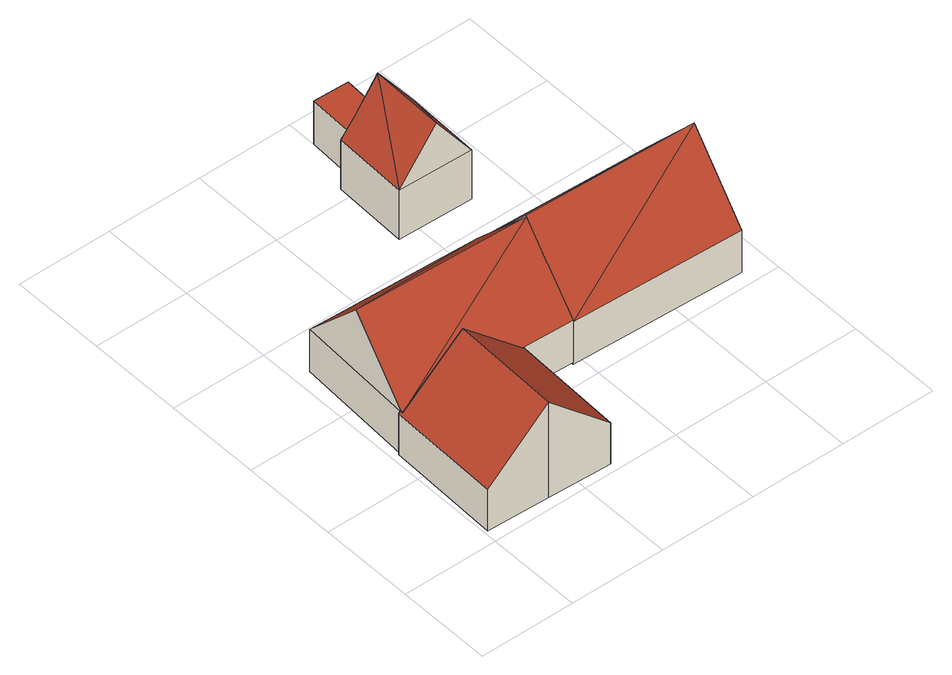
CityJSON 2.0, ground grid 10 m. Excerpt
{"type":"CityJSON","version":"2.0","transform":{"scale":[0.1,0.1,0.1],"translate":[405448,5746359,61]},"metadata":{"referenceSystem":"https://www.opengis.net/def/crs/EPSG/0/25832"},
"CityObjects":{
"building1":{"type":"Building","attributes":{"Gemeindeschluessel":"05515000","Geometrietyp2DReferenz":"3000","function":"31001_1000","roofType":"3100","measuredHeight":10.93},"geometry":[{"type":"Solid","lod":"2","boundaries":[[[[0,1,2,3]],[[4,5,1,0]],[[6,7,5,4]],[[8,9,7,6]],[[10,11,9,8]],[[12,13,11,10]],[[14,15,13,12]],[[3,2,15,14]],[[8,6,4,10]],[[0,3,14,12,10,4]],[[1,5,7,9,11,13,15,2]]]],"semantics":{"surfaces":[{"type":"WallSurface"},{"type":"RoofSurface"},{"type":"GroundSurface"}],"values":[[0,0,0,0,0,0,0,0,1,1,2]]}}]},
"building2":{"type":"Building","attributes":{"Gemeindeschluessel":"05515000","Geometrietyp2DReferenz":"3000","function":"31001_2700","roofType":"3100","measuredHeight":12.09},"geometry":[{"type":"Solid","lod":"2","boundaries":[[[[16,17,18,19]],[[20,7,17,16]],[[21,1,7,20]],[[22,2,1,21]],[[23,24,2,22]],[[19,18,24,23]],[[25,26,19]],[[19,23,25]],[[26,25,27,21]],[[21,20,16,26]],[[27,25,23,22]],[[27,22,21]],[[26,16,19]],[[17,7,1,2,24,18]]]],"semantics":{"surfaces":[{"type":"WallSurface"},{"type":"RoofSurface"},{"type":"GroundSurface"}],"values":[[0,0,0,0,0,0,1,1,1,1,0,0,0,2]]}}]},
"building3":{"type":"Building","attributes":{"Gemeindeschluessel":"05515000","Geometrietyp2DReferenz":"3000","function":"31001_2700","roofType":"5000","measuredHeight":11.08},"geometry":[{"type":"Solid","lod":"2","boundaries":[[[[28,29,30,31]],[[32,33,29,28]],[[34,35,33,32]],[[36,37,35,34]],[[38,39,37,36]],[[40,41,39,38]],[[31,30,41,40]],[[42,43,44,31,40]],[[40,45,42]],[[36,46,42,45]],[[45,38,36]],[[43,42,46,34,32]],[[46,36,34]],[[44,43,32,28]],[[44,28,31]],[[40,38,45]],[[29,33,35,37,39,41,30]]]],"semantics":{"surfaces":[{"type":"WallSurface"},{"type":"RoofSurface"},{"type":"GroundSurface"}],"values":[[0,0,0,0,0,0,0,1,1,1,1,0,0,0,0,0,2]]}}]},
"building4":{"type":"Building","attributes":{"name":"Jeimann","Gemeindeschluessel":"05515000","Geometrietyp2DReferenz":"3000","function":"31001_1000","roofType":"3100","measuredHeight":12.48},"address":[{"country":"Germany","locality":"Münster","thoroughfareNumber":"64","thoroughfareName":"Nottebrock"}],"geometry":[{"type":"Solid","lod":"2","boundaries":[[[[47,48,49,50]],[[51,52,48,47]],[[53,54,52,51]],[[50,49,54,53]],[[47,55,51]],[[53,56,50]],[[56,55,47]],[[47,50,56]],[[55,56,53]],[[53,51,55]],[[48,52,54,49]]]],"semantics":{"surfaces":[{"type":"WallSurface"},{"type":"RoofSurface"},{"type":"GroundSurface"}],"values":[[0,0,0,0,0,0,1,1,1,1,2]]}}]},
"building5":{"type":"Building","attributes":{"Gemeindeschluessel":"05515000","Geometrietyp2DReferenz":"3000","function":"51009_1610","roofType":"1000","measuredHeight":5},"geometry":[{"type":"Solid","lod":"2","boundaries":[[[[57,58,59,60]],[[61,62,58,57]],[[63,64,62,61]],[[60,59,64,63]],[[61,57,60,63]],[[58,62,64,59]]]],"semantics":{"surfaces":[{"type":"WallSurface"},{"type":"RoofSurface"},{"type":"GroundSurface"}],"values":[[0,0,0,0,1,2]]}}]}
},
"vertices":[
[8,129,54],[8,129,4],[8,132,4],[8,132,54],[72,126,114],[72,126,4],[139,124,51],[139,124,4],[134,7,52],[134,7,4],[68,10,114],[68,10,4],[2,12,52],[2,12,4],[6,132,51],[6,132,4],
[191,122,53],[191,122,4],[196,251,4],[196,251,53],[139,124,53],[8,129,53],[8,132,53],[15,258,53],[15,258,4],[11,193,125],[194,186,125],[8,132,56],
[184,410,62],[184,410,5],[180,410,5],[180,410,62],[195,409,62],[195,409,5],[232,408,62],[232,408,5],[258,408,62],[258,408,5],[256,329,62],[256,329,5],[177,331,62],[177,331,5],[220,409,116],[195,409,82],[184,410,67],[218,330,116],[232,408,99],
[378,244,51],[378,244,2],[196,251,2],[196,251,51],[372,115,51],[372,115,2],[191,122,51],[191,122,2],[375,180,127],[194,186,127],
[198,466,56],[198,466,6],[195,409,6],[195,409,56],[235,465,56],[235,465,6],[232,408,56],[232,408,6]
]}
